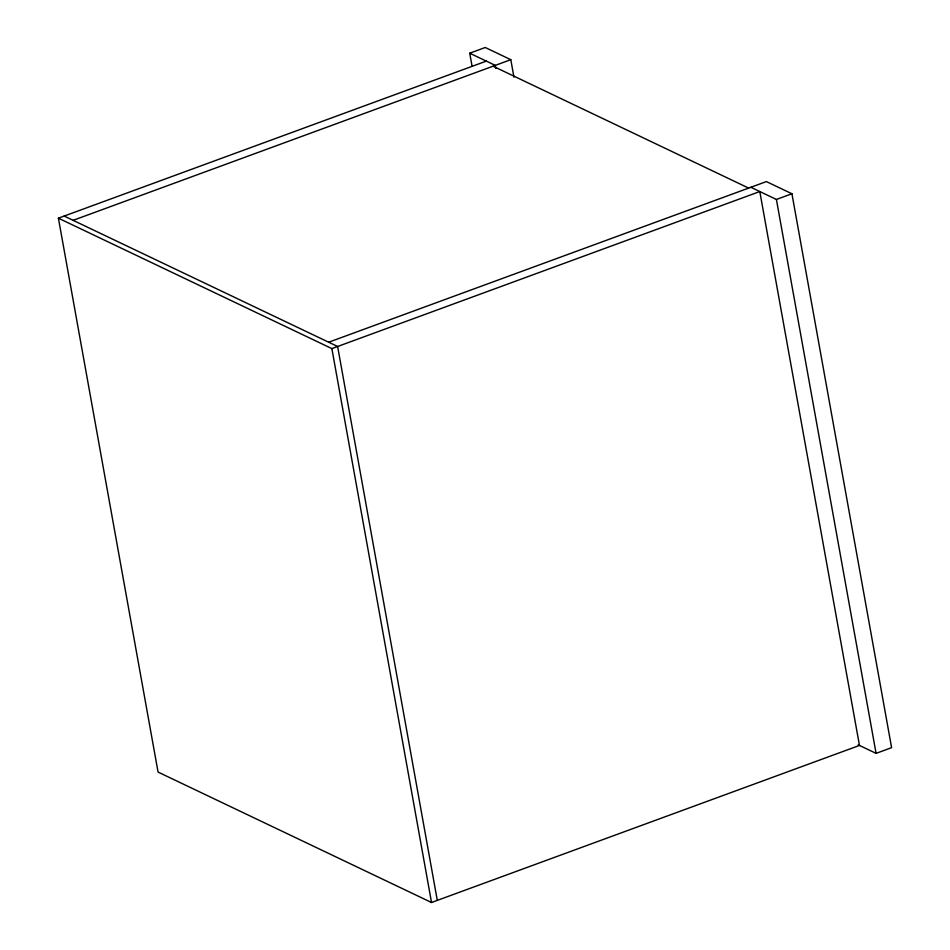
<?xml version="1.0" encoding="UTF-8"?>
<svg xmlns="http://www.w3.org/2000/svg" width="950" height="950" viewBox="0 0 950 950"><rect width="100%" height="100%" fill="white"/><g stroke="black" fill="none" stroke-linecap="round" stroke-linejoin="round"><path stroke-width="1.43" d="M472.091 66.31L469.728 53.2L485.248 47.5L510.803 59.684L513.95 77.176M58.401 218.179L331.871 348.603L759.798 191.544L859.465 745.441L431.526 902.5L158.068 772.077L58.401 218.179L486.341 61.121M73.114 220.329L510.803 59.684M328.688 342.214L766.377 181.581L791.932 193.764L891.599 747.662L876.078 753.362L858.182 744.824M750.856 187.269L776.411 199.464L791.932 193.764M469.728 53.2L495.282 65.384L495.805 68.305M493.062 66.203L748.636 188.088M64.172 216.066L337.63 346.489L437.297 900.386M776.411 199.464L876.078 753.362M331.871 348.603L431.526 902.5"/></g></svg>
